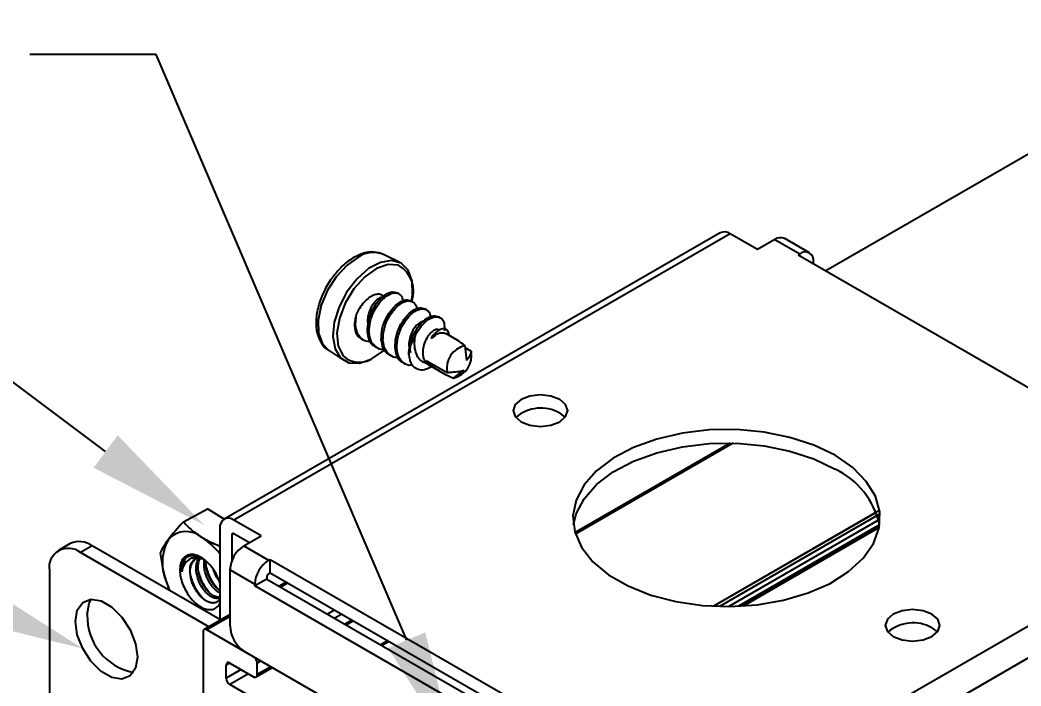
# Model space of a CAD drawing. Extents: x 0 to 10.8, y -12.4 to 0.
# Drawn here: x 5.258 to 8.11, y -6.691 to -4.792 of the extents above; entities that cross this region are included whole.
import ezdxf
from ezdxf import colors
from ezdxf.entities.mleader import LeaderData, LeaderLine
from ezdxf.math import Vec2, Vec3

# ---------------------------------------------------------------- set-up
doc = ezdxf.new("R2010")
doc.units = 0
doc.header["$LTSCALE"] = 0.5
doc.header["$MEASUREMENT"] = 0
for name, color, linetype in [('FAB DWG', 221, 'CONTINUOUS'), ('Hardware', 242, 'CONTINUOUS'), ('Housing', 150, 'CONTINUOUS'), ('Mounting', 4, 'CONTINUOUS')]:
    doc.layers.add(name, color=color, linetype=linetype)
doc.styles.get("Standard").update_dxf_attribs({"font": 'arial.ttf'})

msp = doc.modelspace()

# ---------------------------------------------------------------- linework, layer by layer
at = {"layer": 'Hardware', "transparency": 16777216}
for p, q in [((6.3405, -5.4836), (6.294, -5.4605)), ((6.3373, -5.5728), (6.3325, -5.57)), ((6.3766, -5.5955), (6.3717, -5.5927)), ((6.4159, -5.6182), (6.411, -5.6153)), ((6.2135, -5.66), (6.2165, -5.6301)), ((6.4552, -5.6408), (6.4503, -5.638)), ((6.2135, -5.66), (6.2111, -5.6586)), ((6.2281, -5.6991), (6.2357, -5.7035)), ((6.2528, -5.6827), (6.248, -5.6799)), ((6.2921, -5.7054), (6.2872, -5.7026)), ((6.4317, -5.7003), (6.4292, -5.6989)), ((6.4358, -5.6898), (6.4317, -5.7003)), ((6.5072, -5.707), (6.4712, -5.6862)), ((6.2701, -5.7234), (6.275, -5.7262)), ((6.3314, -5.7281), (6.3265, -5.7253)), ((6.5249, -5.7204), (6.5301, -5.7625)), ((6.5255, -5.7256), (6.5438, -5.7361)), ((6.1364, -5.7334), (6.1797, -5.7622)), ((6.2644, -5.7555), (6.2965, -5.7331)), ((6.3094, -5.746), (6.3143, -5.7489)), ((6.3487, -5.7687), (6.3536, -5.7715)), ((6.4152, -5.7629), (6.4745, -5.7972)), ((6.4205, -5.774), (6.4174, -5.7717)), ((6.4205, -5.774), (6.4565, -5.7948)), ((6.4304, -5.7804), (6.431, -5.78)), ((6.4934, -5.8129), (6.5229, -5.7908))]:
    msp.add_line(p, q, dxfattribs=at)
at = {"layer": 'Hardware', "linetype": 'Continuous', "lineweight": 25, "transparency": 16777216}
for p, q in [((5.7236, -6.2232), (5.7921, -6.186)), ((5.8398, -6.2153), (5.7921, -6.186)), ((5.7781, -6.3285), (5.7815, -6.3297))]:
    msp.add_line(p, q, dxfattribs=at)
at = {"layer": 'Hardware', "transparency": 16777216, "flags": 128}
for points in [[(6.2229, -5.4673), (6.1898, -5.4905), (6.1593, -5.5232), (6.134, -5.5627), (6.1162, -5.6054), (6.1074, -5.6475), (6.1085, -5.6852), (6.1193, -5.7153), (6.1364, -5.7334)], [(6.3734, -5.5936), (6.3761, -5.5748), (6.3751, -5.5362), (6.364, -5.5056), (6.344, -5.4855), (6.3168, -5.4777), (6.2849, -5.483), (6.251, -5.5009), (6.2181, -5.5298), (6.1893, -5.5671), (6.167, -5.6096), (6.1533, -5.6533), (6.1493, -5.6945), (6.1555, -5.7295), (6.1711, -5.7552), (6.195, -5.7693), (6.2249, -5.7705), (6.2582, -5.7588), (6.2582, -5.7588)], [(6.3372, -5.4917), (6.3363, -5.4914), (6.3068, -5.4892), (6.2737, -5.5006), (6.24, -5.5244), (6.2093, -5.5585), (6.1843, -5.5993), (6.1677, -5.6429), (6.161, -5.6851), (6.1648, -5.7217), (6.1789, -5.7492), (6.1891, -5.7584)]]:
    msp.add_lwpolyline(points, dxfattribs=at)
at = {"layer": 'Hardware', "linetype": 'Continuous', "lineweight": 25, "transparency": 16777216, "flags": 128}
msp.add_lwpolyline([(5.8276, -6.3981), (5.8274, -6.3976), (5.8258, -6.3926), (5.824, -6.3877), (5.8219, -6.3827), (5.8197, -6.3778), (5.8173, -6.373), (5.8147, -6.3682), (5.8119, -6.3636), (5.809, -6.359), (5.8059, -6.3547), (5.8027, -6.3505), (5.7993, -6.3464), (5.7959, -6.3426), (5.7924, -6.3389), (5.7888, -6.3355), (5.7851, -6.3324), (5.7814, -6.3294), (5.7777, -6.3268), (5.7739, -6.3244), (5.7701, -6.3223), (5.7664, -6.3205), (5.7626, -6.319), (5.7589, -6.3178), (5.7553, -6.3169), (5.7517, -6.3163), (5.7482, -6.316), (5.7449, -6.3161), (5.7416, -6.3165), (5.7385, -6.3171), (5.7355, -6.3181), (5.7326, -6.3194), (5.7299, -6.321), (5.7274, -6.3229), (5.7251, -6.3251), (5.7229, -6.3276), (5.721, -6.3303), (5.7193, -6.3333), (5.7178, -6.3366), (5.7165, -6.3401), (5.7154, -6.3438), (5.7146, -6.3477), (5.714, -6.3518), (5.7136, -6.356), (5.7135, -6.3605), (5.7136, -6.365), (5.714, -6.3697), (5.7146, -6.3745), (5.7154, -6.3793), (5.7165, -6.3843), (5.7178, -6.3892), (5.7193, -6.3942), (5.721, -6.3992), (5.723, -6.4042), (5.7251, -6.4091), (5.7275, -6.414), (5.73, -6.4188), (5.7327, -6.4235), (5.7355, -6.4281), (5.7385, -6.4325), (5.7417, -6.4368), (5.7449, -6.4409), (5.7483, -6.4449), (5.7518, -6.4486), (5.7554, -6.4521), (5.759, -6.4554), (5.7627, -6.4585), (5.7664, -6.4613), (5.7702, -6.4638), (5.774, -6.466), (5.7777, -6.468), (5.7815, -6.4696), (5.7852, -6.471), (5.7889, -6.472), (5.7925, -6.4728), (5.796, -6.4732), (5.7994, -6.4733), (5.8027, -6.4731), (5.8059, -6.4726), (5.809, -6.4717), (5.8119, -6.4706), (5.8147, -6.4691), (5.8173, -6.4674), (5.8197, -6.4653), (5.822, -6.463), (5.824, -6.4604), (5.8258, -6.4575), (5.8275, -6.4544), (5.8276, -6.4542)], dxfattribs=at)
at = {"layer": 'Hardware', "transparency": 16777216}
for centre, radius, start, end in [((6.2647, -5.5298), 0.0752, 67.1137, 123.7615), ((6.2913, -5.5666), 0.0879, 341.6032, 58.4931), ((6.3158, -5.6636), 0.1048, 161.3609, 177.2899), ((6.2711, -5.6621), 0.0601, 176.7298, 200.119), ((6.4882, -5.7563), 0.1228, 147.697, 175.5951), ((6.5166, -5.7551), 0.1039, 141.0211, 147.2248), ((6.4607, -5.7193), 0.0346, 72.3847, 146.7563), ((6.5413, -5.7861), 0.0677, 104.0175, 189.4153), ((6.2245, -5.698), 0.07, 239.6053, 304.7162), ((6.477, -5.7472), 0.0677, 284.0175, 9.4153)]:
    msp.add_arc(centre, radius, start, end, dxfattribs=at)
at = {"layer": 'Hardware', "linetype": 'Continuous', "lineweight": 25, "transparency": 16777216}
for centre, radius, start, end in [((5.8064, -6.3403), 0.1427, 151.9203, 205.0456), ((5.7315, -6.3194), 0.0688, 49.3507, 137.83), ((5.642, -6.4654), 0.2395, 39.2015, 55.867), ((5.7666, -6.3584), 0.0487, 135.2844, 188.717), ((5.904, -6.324), 0.2395, 198.6839, 203.1819)]:
    msp.add_arc(centre, radius, start, end, dxfattribs=at)
at = {"layer": 'Hardware', "transparency": 16777216}
for major_axis, ratio, start_param, end_param in [((-0.048, 0.0749), 0.377922, 5.323338, 5.652645), ((0.1242, -0.0437), 0.343522, 3.684937, 4.541794)]:
    msp.add_ellipse((6.5292, -5.7783), major_axis=major_axis, ratio=ratio, start_param=start_param, end_param=end_param, dxfattribs=at)
for points, knots in [([(6.2925, -5.4603), (6.2841, -5.4573), (6.2666, -5.4512), (6.2362, -5.4557), (6.2049, -5.4704), (6.1818, -5.4866), (6.1712, -5.4992), (6.1698, -5.5008)], [0, 0, 0, 0, 0.219616, 0.4544, 0.701927, 0.960904, 1, 1, 1, 1]), ([(6.1698, -5.5008), (6.1616, -5.5098), (6.1437, -5.5292), (6.1223, -5.5665), (6.1068, -5.6075), (6.1001, -5.6483), (6.1028, -5.6848), (6.1152, -5.713), (6.1279, -5.73), (6.1373, -5.7336), (6.1382, -5.7339)], [0, 0, 0, 0, 0.125986, 0.273887, 0.42217, 0.571573, 0.723139, 0.858463, 0.987104, 1, 1, 1, 1]), ([(6.2974, -5.5864), (6.2957, -5.5834), (6.2919, -5.5768), (6.2812, -5.5732), (6.2678, -5.5748), (6.2529, -5.5825), (6.238, -5.5963), (6.2253, -5.6127), (6.2191, -5.6249), (6.2165, -5.6301)], [0, 0, 0, 0, 0.116883, 0.259486, 0.403055, 0.553137, 0.705057, 0.874097, 1, 1, 1, 1]), ([(6.2974, -5.5864), (6.2969, -5.586), (6.2944, -5.5836), (6.2873, -5.5823), (6.276, -5.5879), (6.2645, -5.6), (6.2543, -5.6171), (6.2488, -5.6366), (6.2471, -5.6522), (6.2493, -5.659), (6.2498, -5.6605)], [0, 0, 0, 0, 0.0356, 0.185566, 0.340626, 0.495686, 0.645652, 0.802149, 0.954417, 1, 1, 1, 1]), ([(6.248, -5.6799), (6.2484, -5.6701), (6.2492, -5.6503), (6.2607, -5.619), (6.2782, -5.5924), (6.2985, -5.5737), (6.3183, -5.5651), (6.3278, -5.5688), (6.3322, -5.5705)], [0, 0, 0, 0, 0.168472, 0.341452, 0.507466, 0.678916, 0.850367, 1, 1, 1, 1]), ([(6.2528, -5.6827), (6.2532, -5.6729), (6.254, -5.6531), (6.2656, -5.6218), (6.2831, -5.5952), (6.3035, -5.5764), (6.3236, -5.5681), (6.3396, -5.5723), (6.3482, -5.5819), (6.3483, -5.5918), (6.3483, -5.5938)], [0, 0, 0, 0, 0.136592, 0.276838, 0.411437, 0.550444, 0.68945, 0.824049, 0.964295, 1, 1, 1, 1]), ([(6.2872, -5.7026), (6.2876, -5.6928), (6.2884, -5.673), (6.3, -5.6417), (6.3175, -5.615), (6.3378, -5.5964), (6.3576, -5.5878), (6.3671, -5.5914), (6.3715, -5.5931)], [0, 0, 0, 0, 0.168472, 0.341452, 0.507466, 0.678916, 0.850367, 1, 1, 1, 1]), ([(6.2921, -5.7054), (6.2925, -5.6956), (6.2933, -5.6758), (6.3049, -5.6445), (6.3224, -5.6179), (6.3427, -5.599), (6.3629, -5.5908), (6.3789, -5.595), (6.3875, -5.6046), (6.3876, -5.6144), (6.3876, -5.6164)], [0, 0, 0, 0, 0.136592, 0.276838, 0.411437, 0.550444, 0.68945, 0.824049, 0.964295, 1, 1, 1, 1]), ([(6.3265, -5.7253), (6.3269, -5.7155), (6.3277, -5.6956), (6.3393, -5.6644), (6.3568, -5.6377), (6.3771, -5.619), (6.3969, -5.6105), (6.4064, -5.6141), (6.4108, -5.6158)], [0, 0, 0, 0, 0.168472, 0.341452, 0.507466, 0.678916, 0.850367, 1, 1, 1, 1]), ([(6.3314, -5.7281), (6.3318, -5.7183), (6.3326, -5.6985), (6.3441, -5.6672), (6.3617, -5.6406), (6.382, -5.6217), (6.4021, -5.6135), (6.4182, -5.6177), (6.4267, -5.6272), (6.4269, -5.6371), (6.4269, -5.6391)], [0, 0, 0, 0, 0.136592, 0.276838, 0.411437, 0.550444, 0.68945, 0.824049, 0.964295, 1, 1, 1, 1]), ([(6.3658, -5.7469), (6.3663, -5.7372), (6.3672, -5.7177), (6.3787, -5.6869), (6.3961, -5.6604), (6.4164, -5.6417), (6.4361, -5.6331), (6.4457, -5.6368), (6.4501, -5.6385)], [0, 0, 0, 0, 0.166563, 0.337238, 0.504314, 0.676862, 0.849409, 1, 1, 1, 1]), ([(6.3844, -5.6907), (6.3845, -5.6905), (6.3892, -5.6811), (6.401, -5.6632), (6.4213, -5.6444), (6.4413, -5.6363), (6.4578, -5.6401), (6.4677, -5.6541), (6.4672, -5.6703), (6.4669, -5.6783)], [0, 0, 0, 0, 0.002261, 0.16523, 0.333536, 0.501842, 0.664811, 0.834618, 1, 1, 1, 1]), ([(6.2564, -5.708), (6.2556, -5.7082), (6.2468, -5.7102), (6.233, -5.7033), (6.2175, -5.6871), (6.2149, -5.669), (6.2135, -5.66)], [0, 0, 0, 0, 0.029886, 0.347251, 0.677934, 1, 1, 1, 1]), ([(6.4129, -5.653), (6.4104, -5.6521), (6.4051, -5.6502), (6.3938, -5.656), (6.3823, -5.6681), (6.3722, -5.6851), (6.3665, -5.7048), (6.3652, -5.7245), (6.369, -5.7347), (6.3709, -5.7398)], [0, 0, 0, 0, 0.127966, 0.274763, 0.421561, 0.563535, 0.711692, 0.855846, 1, 1, 1, 1]), ([(6.4522, -5.6757), (6.4497, -5.6748), (6.4444, -5.6728), (6.4331, -5.6787), (6.4216, -5.6908), (6.4115, -5.7078), (6.4057, -5.7275), (6.4048, -5.7461), (6.4085, -5.7618), (6.4144, -5.7683), (6.4174, -5.7717)], [0, 0, 0, 0, 0.11485, 0.246601, 0.378351, 0.505774, 0.638745, 0.768123, 0.882159, 1, 1, 1, 1]), ([(6.481, -5.6919), (6.4809, -5.6909), (6.4806, -5.6851), (6.4769, -5.6777), (6.4694, -5.6719), (6.4591, -5.6721), (6.4473, -5.6779), (6.4396, -5.6858), (6.4358, -5.6898)], [0, 0, 0, 0, 0.040651, 0.227492, 0.417053, 0.611297, 0.809848, 1, 1, 1, 1]), ([(6.231, -5.7002), (6.2304, -5.7), (6.2228, -5.6979), (6.2185, -5.69), (6.2147, -5.6827)], [0, 0, 0, 0, 0.088127, 1, 1, 1, 1]), ([(6.2703, -5.7229), (6.2697, -5.7227), (6.2619, -5.7205), (6.2523, -5.7061), (6.2494, -5.6886), (6.248, -5.6799)], [0, 0, 0, 0, 0.045776, 0.529186, 1, 1, 1, 1]), ([(6.2956, -5.7307), (6.2949, -5.7309), (6.2861, -5.7328), (6.2723, -5.726), (6.2568, -5.7098), (6.2541, -5.6917), (6.2528, -5.6827)], [0, 0, 0, 0, 0.029886, 0.347251, 0.677934, 1, 1, 1, 1]), ([(6.3096, -5.7455), (6.309, -5.7454), (6.3012, -5.7432), (6.2915, -5.7288), (6.2887, -5.7112), (6.2872, -5.7026)], [0, 0, 0, 0, 0.045776, 0.529186, 1, 1, 1, 1]), ([(6.4174, -5.7717), (6.4122, -5.7699), (6.4018, -5.7662), (6.3901, -5.7529), (6.3835, -5.7339), (6.3811, -5.7119), (6.3834, -5.6973), (6.3844, -5.6907)], [0, 0, 0, 0, 0.1819926, 0.3641182, 0.5877523, 0.8147002, 1, 1, 1, 1]), ([(6.3349, -5.7534), (6.3342, -5.7536), (6.3254, -5.7555), (6.3115, -5.7487), (6.2961, -5.7325), (6.2934, -5.7143), (6.2921, -5.7054)], [0, 0, 0, 0, 0.029886, 0.347251, 0.677934, 1, 1, 1, 1]), ([(6.3489, -5.7682), (6.3482, -5.768), (6.3405, -5.7659), (6.3308, -5.7515), (6.3279, -5.7339), (6.3265, -5.7253)], [0, 0, 0, 0, 0.045776, 0.529186, 1, 1, 1, 1]), ([(6.3765, -5.7756), (6.375, -5.776), (6.3654, -5.7782), (6.3508, -5.7714), (6.3354, -5.7551), (6.3327, -5.737), (6.3314, -5.7281)], [0, 0, 0, 0, 0.058668, 0.366617, 0.687489, 1, 1, 1, 1]), ([(6.3658, -5.7469), (6.3668, -5.754), (6.3689, -5.7683), (6.3802, -5.7828), (6.3958, -5.7898), (6.4133, -5.789), (6.4251, -5.7826), (6.4302, -5.7799)], [0, 0, 0, 0, 0.2115965, 0.4230157, 0.6337118, 0.8447823, 1, 1, 1, 1]), ([(6.5438, -5.7361), (6.5435, -5.737), (6.5408, -5.7443), (6.5385, -5.7536), (6.5315, -5.761), (6.5301, -5.7625)], [0, 0, 0, 0, 0.092881, 0.810767, 1, 1, 1, 1]), ([(6.4745, -5.7972), (6.4772, -5.797), (6.4871, -5.7961), (6.5027, -5.7946), (6.5165, -5.7929), (6.5223, -5.791), (6.5229, -5.7908)], [0, 0, 0, 0, 0.164053, 0.59805, 0.957145, 1, 1, 1, 1])]:
    msp.add_open_spline(points, degree=3, knots=knots, dxfattribs=at)
at = {"layer": 'Hardware', "linetype": 'Continuous', "lineweight": 25, "transparency": 16777216}
for points in [[(5.7236, -6.2232), (5.7066, -6.2411), (5.6918, -6.258), (5.6805, -6.2731)], [(5.6574, -6.3122), (5.661, -6.3427), (5.667, -6.3724), (5.6771, -6.4007)], [(5.6771, -6.4007), (5.6793, -6.4067), (5.6816, -6.4126), (5.684, -6.4184)]]:
    msp.add_open_spline(points, degree=3, dxfattribs=at)
for points, knots in [([(5.7236, -6.2232), (5.7308, -6.2311), (5.7387, -6.2389), (5.7561, -6.2536), (5.7657, -6.2606), (5.7764, -6.2671)], [0, 0, 0, 0, 0.5, 0.5, 1, 1, 1, 1]), ([(5.6805, -6.2731), (5.6749, -6.2807), (5.6702, -6.2877), (5.6627, -6.3007), (5.6598, -6.3066), (5.6574, -6.3122)], [0, 0, 0, 0, 0.5, 0.5, 1, 1, 1, 1]), ([(5.7764, -6.2671), (5.787, -6.2737), (5.7987, -6.2797), (5.8164, -6.2876), (5.8219, -6.29), (5.8276, -6.2922)], [0, 0, 0, 0, 0.5, 0.5, 0.7220515, 0.7220515, 0.7220515, 0.7220515]), ([(5.7363, -6.3217), (5.7358, -6.322), (5.7336, -6.3234), (5.7304, -6.3267), (5.7266, -6.3315), (5.7236, -6.3373), (5.7212, -6.3437), (5.7195, -6.3507), (5.7186, -6.358), (5.7185, -6.3632), (5.7185, -6.3658)], [0, 0, 0, 0, 0.0434084, 0.1803388, 0.3185986, 0.4573072, 0.595567, 0.7324974, 0.8672684, 1, 1, 1, 1]), ([(5.7781, -6.3285), (5.7743, -6.3272), (5.7707, -6.3262), (5.7636, -6.325), (5.7601, -6.3248), (5.7534, -6.3253), (5.7502, -6.3259), (5.7442, -6.3279), (5.7413, -6.3293), (5.7334, -6.3345), (5.7288, -6.3393), (5.7221, -6.3511), (5.7198, -6.3582), (5.7185, -6.3658)], [0, 0, 0, 0, 0.125, 0.125, 0.25, 0.25, 0.375, 0.375, 0.5, 0.5, 0.75, 0.75, 1, 1, 1, 1]), ([(5.732, -6.3242), (5.7333, -6.3234), (5.7357, -6.3218), (5.7396, -6.3202), (5.7438, -6.319), (5.7482, -6.3185), (5.7528, -6.3185), (5.7575, -6.319), (5.7622, -6.32), (5.7671, -6.3216), (5.7717, -6.3235), (5.7747, -6.3251), (5.776, -6.3258)], [0, 0, 0, 0, 0.106599, 0.208029, 0.310202, 0.414735, 0.520088, 0.618673, 0.717945, 0.819385, 0.921574, 1, 1, 1, 1]), ([(5.7432, -6.3725), (5.742, -6.3648), (5.7419, -6.3576), (5.7441, -6.345), (5.7463, -6.3396), (5.7511, -6.3335), (5.753, -6.3318), (5.7571, -6.3291), (5.7594, -6.3281), (5.7642, -6.3269), (5.7669, -6.3267), (5.7723, -6.327), (5.7751, -6.3276), (5.7781, -6.3285)], [0, 0, 0, 0, 0.25, 0.25, 0.5, 0.5, 0.625, 0.625, 0.75, 0.75, 0.875, 0.875, 1, 1, 1, 1]), ([(5.7432, -6.3725), (5.7431, -6.3701), (5.7427, -6.3653), (5.743, -6.3583), (5.744, -6.3515), (5.7458, -6.3452), (5.7484, -6.3394), (5.7517, -6.3345), (5.7552, -6.3308), (5.7577, -6.3292), (5.7588, -6.3285)], [0, 0, 0, 0, 0.123595, 0.245137, 0.375808, 0.508773, 0.642917, 0.77706, 0.910025, 1, 1, 1, 1]), ([(5.8276, -6.4391), (5.8264, -6.4398), (5.8237, -6.4407), (5.8193, -6.4413), (5.8143, -6.4409), (5.809, -6.4394), (5.8036, -6.4369), (5.7982, -6.4335), (5.7928, -6.4292), (5.7875, -6.424), (5.7823, -6.418), (5.7775, -6.4114), (5.7732, -6.4042), (5.7693, -6.3967), (5.766, -6.3889), (5.7633, -6.3808), (5.7613, -6.3726), (5.76, -6.3645), (5.7595, -6.3567), (5.7598, -6.3493), (5.7608, -6.3424), (5.7626, -6.3361), (5.7649, -6.3308), (5.7669, -6.328), (5.7677, -6.3268)], [0.0287059, 0.0287059, 0.0287059, 0.0287059, 0.0695867, 0.114547, 0.1599057, 0.2052644, 0.2502247, 0.2944091, 0.3385936, 0.3835539, 0.4289126, 0.4742713, 0.5192316, 0.5634161, 0.6076005, 0.6525608, 0.6979195, 0.7432782, 0.7882385, 0.832423, 0.8766074, 0.9215678, 0.9669265, 1, 1, 1, 1]), ([(5.8276, -6.4379), (5.8267, -6.4381), (5.8242, -6.4382), (5.8199, -6.4378), (5.8146, -6.4363), (5.8093, -6.4339), (5.8038, -6.4305), (5.7984, -6.4262), (5.7931, -6.421), (5.7879, -6.415), (5.7831, -6.4083), (5.7788, -6.4012), (5.7749, -6.3935), (5.7715, -6.3855), (5.7687, -6.3772), (5.7667, -6.3687), (5.7656, -6.3606), (5.7652, -6.3531), (5.7654, -6.3461), (5.7664, -6.3394), (5.7683, -6.3331), (5.7699, -6.3289), (5.7711, -6.3271), (5.7712, -6.327)], [0.0276211, 0.0276211, 0.0276211, 0.0276211, 0.0565023, 0.1065114, 0.1565204, 0.2060903, 0.2548047, 0.3035191, 0.353089, 0.4030981, 0.4531071, 0.502677, 0.5513914, 0.6018086, 0.6531264, 0.7048821, 0.7565885, 0.8026651, 0.8479763, 0.8966907, 0.9462606, 0.9962696, 1, 1, 1, 1]), ([(5.8276, -6.4254), (5.8271, -6.4251), (5.8247, -6.4239), (5.8206, -6.4213), (5.8152, -6.417), (5.8099, -6.4119), (5.8048, -6.4059), (5.7999, -6.3992), (5.7956, -6.392), (5.7917, -6.3845), (5.7884, -6.3767), (5.7857, -6.3686), (5.7837, -6.3604), (5.7825, -6.3523), (5.782, -6.3445), (5.7822, -6.3374), (5.7829, -6.3331), (5.7833, -6.331)], [0.0586925, 0.0586925, 0.0586925, 0.0586925, 0.0774438, 0.1429333, 0.2084229, 0.2750624, 0.3422924, 0.4095223, 0.4761619, 0.5416514, 0.6071409, 0.6737805, 0.7410104, 0.8082404, 0.8748799, 0.9403695, 1, 1, 1, 1]), ([(5.8276, -6.4191), (5.8271, -6.4188), (5.8249, -6.4172), (5.8208, -6.414), (5.8155, -6.4088), (5.8104, -6.4028), (5.8056, -6.3961), (5.8012, -6.389), (5.7973, -6.3814), (5.7939, -6.3734), (5.7912, -6.365), (5.7892, -6.3565), (5.788, -6.3485), (5.7876, -6.3412), (5.7878, -6.3369), (5.7879, -6.3349)], [0.0644014, 0.0644014, 0.0644014, 0.0644014, 0.0829625, 0.1588636, 0.2360975, 0.3140158, 0.3919341, 0.469168, 0.5450692, 0.6236234, 0.7035808, 0.7842204, 0.8647832, 0.9365745, 1, 1, 1, 1]), ([(5.7887, -6.3522), (5.7889, -6.3532), (5.7897, -6.357), (5.7917, -6.3638), (5.7949, -6.3725), (5.7986, -6.3808), (5.8028, -6.3889), (5.8075, -6.3966), (5.8126, -6.404), (5.8175, -6.4101), (5.8207, -6.4134), (5.822, -6.4148)], [0, 0, 0, 0, 0.0416144, 0.1677736, 0.2927199, 0.4156957, 0.5386715, 0.6636177, 0.789777, 0.9163459, 1, 1, 1, 1]), ([(5.8249, -6.3904), (5.8241, -6.3892), (5.8216, -6.3859), (5.818, -6.3798), (5.8142, -6.3723), (5.8113, -6.3657), (5.8099, -6.3615), (5.8094, -6.3599)], [0, 0, 0, 0, 0.128688, 0.375202, 0.617462, 0.859722, 1, 1, 1, 1]), ([(5.8276, -6.4426), (5.8274, -6.4429), (5.8266, -6.4442), (5.825, -6.4464), (5.8226, -6.4489), (5.8199, -6.4509), (5.817, -6.4525), (5.8138, -6.4537), (5.8104, -6.4543), (5.8069, -6.4544), (5.8032, -6.4541), (5.7994, -6.4533), (5.7956, -6.452), (5.7916, -6.4502), (5.7877, -6.4481), (5.7837, -6.4455), (5.7798, -6.4425), (5.7759, -6.4391), (5.7722, -6.4354), (5.7686, -6.4314), (5.7651, -6.4271), (5.7618, -6.4225), (5.7587, -6.4177), (5.7558, -6.4128), (5.7532, -6.4076), (5.7508, -6.4024), (5.7487, -6.3971), (5.747, -6.3918), (5.7455, -6.3864), (5.7441, -6.3799), (5.7435, -6.3753), (5.7432, -6.3725)], [0.1260758, 0.1260758, 0.1260758, 0.1260758, 0.13439, 0.1657221, 0.1972782, 0.2292943, 0.2601856, 0.2915341, 0.323123, 0.3552006, 0.3854154, 0.4158453, 0.4466085, 0.4778285, 0.5077848, 0.5379508, 0.568448, 0.5994107, 0.6288886, 0.6585811, 0.6886063, 0.7190878, 0.7479923, 0.777099, 0.8066264, 0.8363721, 0.865111, 0.8940641, 0.923463, 0.9530912, 1, 1, 1, 1]), ([(5.7437, -6.3761), (5.7439, -6.3772), (5.7448, -6.3812), (5.7469, -6.3882), (5.75, -6.3968), (5.7537, -6.4051), (5.7579, -6.4132), (5.7626, -6.421), (5.7678, -6.4283), (5.7733, -6.4351), (5.7787, -6.441), (5.7823, -6.4442), (5.784, -6.4456)], [0, 0, 0, 0, 0.041926, 0.151287, 0.259597, 0.366199, 0.472801, 0.581112, 0.690473, 0.80019, 0.909552, 1, 1, 1, 1]), ([(5.7662, -6.3644), (5.7664, -6.3653), (5.7672, -6.3692), (5.7693, -6.376), (5.7724, -6.3846), (5.7761, -6.393), (5.7804, -6.401), (5.7851, -6.4088), (5.7902, -6.4162), (5.7951, -6.4223), (5.7983, -6.4256), (5.7996, -6.4269)], [0, 0, 0, 0, 0.041614, 0.167774, 0.29272, 0.415696, 0.538671, 0.663618, 0.789777, 0.916346, 1, 1, 1, 1])]:
    msp.add_open_spline(points, degree=3, knots=knots, dxfattribs=at)
at = {"layer": 'Housing', "linetype": 'Continuous', "lineweight": 25, "transparency": 16777216}
for p, q in [((8.5827, -4.9131), (7.5543, -5.5068)), ((7.2814, -5.9984), (6.8394, -6.2535)), ((7.2899, -5.9985), (6.8407, -6.2578)), ((7.6979, -6.196), (7.2345, -6.4635)), ((7.7063, -6.1907), (7.2354, -6.4626)), ((7.7011, -6.2049), (7.2519, -6.4642)), ((7.7072, -6.201), (7.2528, -6.4632)), ((7.7066, -6.2163), (7.2772, -6.4642)), ((7.7047, -6.2178), (7.2776, -6.4644)), ((7.707, -6.2322), (7.3063, -6.4636)), ((7.7071, -6.2318), (7.3073, -6.4626)), ((7.7068, -6.2337), (7.3088, -6.4635)), ((7.7059, -6.2338), (7.3098, -6.4624)), ((7.7058, -6.2392), (7.3184, -6.4629)), ((7.7057, -6.2389), (7.3196, -6.4618)), ((6.0161, -6.3951), (5.9963, -6.4065)), ((6.0205, -6.3977), (6.0007, -6.409)), ((6.1534, -6.4744), (6.1337, -6.4858)), ((5.8562, -6.4874), (5.7826, -6.5299)), ((5.8562, -6.4925), (5.7901, -6.5306)), ((6.1746, -6.4866), (6.1549, -6.498)), ((6.2029, -6.503), (6.1832, -6.5144)), ((5.9231, -6.6074), (5.7901, -6.5306)), ((6.1876, -6.5169), (6.2073, -6.5055)), ((5.7795, -6.5367), (5.7795, -6.7901)), ((6.3051, -6.562), (6.2854, -6.5734)), ((6.3095, -6.5645), (6.2898, -6.5759)), ((5.8559, -6.6257), (5.8453, -6.6319)), ((5.8453, -6.6686), (5.8453, -6.6319)), ((5.8877, -6.6441), (5.8453, -6.6686)), ((5.8559, -6.6257), (5.9231, -6.6645)), ((5.9306, -6.6653), (5.977, -6.6385)), ((5.9443, -6.6196), (5.9337, -6.6257)), ((5.9337, -6.6584), (5.9337, -6.6257)), ((5.9726, -6.6359), (5.9337, -6.6584)), ((5.9089, -6.6564), (5.8559, -6.687)), ((6.0077, -6.7746), (5.8559, -6.687))]:
    msp.add_line(p, q, dxfattribs=at)
for centre, radius, start, end in [((5.786, -6.5357), 0.00655, 50.7944, 189.2154), ((5.9106, -6.6268), 0.0231, 2.6062, 57.3941), ((5.8518, -6.6308), 0.00655, 50.7945, 189.2162), ((5.8683, -6.6676), 0.0231, 182.6043, 237.3957), ((5.9272, -6.6594), 0.00655, 230.7981, 9.2127)]:
    msp.add_arc(centre, radius, start, end, dxfattribs=at)
at = {"layer": 'Mounting', "linetype": 'Continuous', "lineweight": 25, "transparency": 16777216}
for p, q in [((7.2533, -5.3986), (5.8391, -6.215)), ((7.2812, -5.4014), (5.867, -6.2178)), ((7.3593, -5.4465), (7.2812, -5.4014)), ((7.4088, -5.4179), (7.3593, -5.4465)), ((7.4088, -5.4179), (7.4795, -5.4587)), ((7.5074, -5.456), (7.4367, -5.4151)), ((7.4795, -5.4587), (7.4753, -5.4611)), ((7.4753, -5.4611), (8.5713, -6.0939)), ((7.4795, -5.4636), (7.4795, -5.4587)), ((7.5147, -5.4839), (7.5189, -5.4815)), ((7.5189, -5.4864), (7.5189, -5.4815)), ((6.7957, -5.9129), (6.8109, -5.9252)), ((5.9451, -6.2629), (5.867, -6.2178)), ((8.6748, -6.2059), (7.2606, -7.0223)), ((5.8276, -6.2406), (5.8276, -6.5039)), ((5.867, -6.2568), (5.8614, -6.2601)), ((5.8614, -6.2601), (5.8614, -6.3342)), ((5.9113, -6.2824), (5.867, -6.2568)), ((5.8956, -6.2914), (5.9451, -6.2629)), ((8.7143, -6.2742), (7.3, -7.0906)), ((5.4011, -6.2849), (5.3673, -6.3044)), ((5.4636, -6.2911), (5.4298, -6.3106)), ((5.8276, -6.5012), (5.4636, -6.2911)), ((5.8956, -6.2914), (5.9663, -6.3322)), ((5.7961, -6.5221), (5.4298, -6.3106)), ((5.9663, -6.3322), (5.9705, -6.3298)), ((5.9705, -6.3298), (7.0666, -6.9625)), ((5.9705, -6.3688), (5.9705, -6.3298)), ((5.8562, -6.5198), (5.8562, -6.3598)), ((5.8562, -6.3598), (5.9269, -6.4006)), ((5.3414, -6.3617), (5.3414, -7.043)), ((5.9607, -6.3859), (5.9269, -6.4054)), ((5.9607, -6.3811), (5.9607, -6.3859)), ((5.9607, -6.3859), (7.03, -7.0032)), ((5.9705, -6.3688), (5.9663, -6.3713)), ((7.0398, -6.9861), (5.9705, -6.3688)), ((5.9269, -6.4054), (5.9269, -6.4006)), ((7.0229, -7.0381), (5.9269, -6.4054)), ((7.8564, -6.5252), (7.8709, -6.5368)), ((7.0512, -7.2586), (5.8986, -6.5932))]:
    msp.add_line(p, q, dxfattribs=at)
at = {"layer": 'Mounting', "linetype": 'Continuous', "lineweight": 25, "transparency": 16777216, "flags": 128}
for points in [[(6.7957, -5.8738), (6.7704, -5.8641), (6.7406, -5.8607), (6.7107, -5.8641), (6.6854, -5.8738), (6.6685, -5.8885), (6.6626, -5.9057), (6.6685, -5.9229), (6.6854, -5.9375), (6.7107, -5.9473), (6.7406, -5.9507), (6.7704, -5.9473), (6.7957, -5.9375), (6.8126, -5.9229), (6.8186, -5.9057), (6.8126, -5.8885), (6.7957, -5.8738)], [(7.5803, -6.0332), (7.5201, -6.0042), (7.4518, -5.9819), (7.3778, -5.9669), (7.3003, -5.9598), (7.2219, -5.9609), (7.1451, -5.9699), (7.0723, -5.9868), (7.0059, -6.0109), (6.948, -6.0414), (6.9005, -6.0775), (6.8649, -6.1178), (6.8423, -6.1612), (6.8335, -6.2062), (6.8388, -6.2513), (6.858, -6.2953), (6.8904, -6.3365), (6.9351, -6.3737), (6.9905, -6.4057), (7.055, -6.4315), (7.1264, -6.4502), (7.2025, -6.4613), (7.2807, -6.4643), (7.3587, -6.4593), (7.4338, -6.4462), (7.5037, -6.4257), (7.5661, -6.3983), (7.619, -6.3648), (7.6607, -6.3265), (7.6899, -6.2845), (7.7057, -6.2401), (7.7074, -6.1948), (7.6952, -6.1501), (7.6692, -6.1074), (7.6305, -6.068), (7.5803, -6.0332)], [(6.8347, -6.2314), (6.8423, -6.2002), (6.8649, -6.1568), (6.9005, -6.1165), (6.948, -6.0805), (7.0059, -6.0499), (7.0723, -6.0258), (7.1451, -6.009), (7.2219, -5.9999), (7.3003, -5.9989), (7.3778, -6.006), (7.4518, -6.0209), (7.5201, -6.0433), (7.5803, -6.0723)], [(5.4157, -6.5066), (5.421, -6.4748), (5.4364, -6.4529), (5.4599, -6.4437), (5.4887, -6.4483), (5.5194, -6.466), (5.5483, -6.4948), (5.5718, -6.5311), (5.5871, -6.5707), (5.5925, -6.6087), (5.5871, -6.6405), (5.5718, -6.6623), (5.5483, -6.6715), (5.5194, -6.667), (5.4887, -6.6493), (5.4599, -6.6205), (5.4364, -6.5842), (5.421, -6.5446), (5.4157, -6.5066)], [(5.4495, -6.4871), (5.4548, -6.4553), (5.4608, -6.4437)], [(7.8564, -6.4861), (7.8311, -6.4764), (7.8012, -6.473), (7.7714, -6.4764), (7.7461, -6.4861), (7.7292, -6.5008), (7.7232, -6.518), (7.7292, -6.5352), (7.7461, -6.5498), (7.7714, -6.5596), (7.8012, -6.563), (7.8311, -6.5596), (7.8564, -6.5498), (7.8733, -6.5352), (7.8792, -6.518), (7.8733, -6.5008), (7.8564, -6.4861)]]:
    msp.add_lwpolyline(points, dxfattribs=at)
at = {"layer": 'Mounting', "linetype": 'Continuous', "lineweight": 25, "transparency": 16777216}
for centre, radius, start, end in [((7.2649, -5.4242), 0.0281, 54.3817, 114.3076), ((7.4251, -5.4407), 0.0281, 65.6919, 125.6179), ((7.4949, -5.4776), 0.0244, 350.7857, 129.203), ((6.7418, -6.008), 0.1094, 60.4213, 130.8011), ((7.4812, -6.2813), 0.2313, 12.2769, 64.6308), ((5.8516, -6.2367), 0.0244, 50.7963, 189.2139), ((5.8648, -6.2595), 0.00349, 50.7961, 189.2146), ((5.3953, -6.3529), 0.0546, 50.7968, 189.2141), ((5.427, -6.3422), 0.0629, 54.3825, 114.307), ((5.9418, -6.3637), 0.0858, 122.6055, 177.3946), ((6.0125, -6.4045), 0.0858, 122.6055, 177.3946), ((5.973, -6.3816), 0.0123, 122.6065, 177.3947), ((5.6116, -6.4928), 0.1622, 177.9823, 259.1895), ((5.9483, -6.5156), 0.0922, 182.6055, 237.3945), ((7.8024, -6.6203), 0.1094, 60.4213, 130.8011)]:
    msp.add_arc(centre, radius, start, end, dxfattribs=at)

# ---------------------------------------------------------------- leaders
at = {"layer": 'FAB DWG', "transparency": 16777216}
ml = msp.add_multileader_mtext('Standard', dxfattribs=at)
ml.set_content('*BEND TABS DOWN', color=256)
ml.set_leader_properties()
ml.build(insert=Vec2(0, 0))
ml.multileader.update_dxf_attribs({"dogleg_length": 0.36, "arrow_head_size": 0.35})
ctx = ml.context
ctx.base_point, ctx.char_height, ctx.arrow_head_size, ctx.landing_gap_size, ctx.plane_origin = Vec3(2.6402, -4.8903), 0.188, 0.35, 0.09, Vec3(2.336, -0.822)
ctx.text_align_type = 2
notes = []
notes.append((ctx, [(0, (1, 1, 0), (5.6458, -4.8903), (-1, 0), 0.36, [(0, [(6.4971, -6.8824)], 0, [])])]))
ctx.mtext.insert, ctx.mtext.alignment, ctx.mtext.flow_direction = Vec3(5.1958, -4.7947), 3, 5
ml = msp.add_multileader_mtext('Standard', dxfattribs=at)
ml.set_content('#8-32 NUT X2\\PHW90730', color=256)
ml.set_leader_properties()
ml.build(insert=Vec2(0, 0))
ml.multileader.update_dxf_attribs({"dogleg_length": 0.36, "arrow_head_size": 0.35})
ctx = ml.context
ctx.base_point, ctx.char_height, ctx.arrow_head_size, ctx.landing_gap_size, ctx.plane_origin = Vec3(2.2183, -5.2142), 0.188, 0.35, 0.09, Vec3(11.9165, 4.4894)
ctx.text_align_type = 2
notes.append((ctx, [(0, (1, 1, 0), (4.4204, -5.2142), (-1, 0), 0.36, [(0, [(5.7822, -6.2318)], 0, [])])]))
ctx.mtext.insert, ctx.mtext.alignment, ctx.mtext.flow_direction = Vec3(3.9704, -5.1185), 3, 5
ml = msp.add_multileader_mtext('Standard', dxfattribs=at)
ml.set_content('BK00664\\P"CONNECTING BRACKET"', color=256)
ml.set_leader_properties()
ml.build(insert=Vec2(0, 0))
ml.multileader.update_dxf_attribs({"dogleg_length": 0.36, "arrow_head_size": 0.35})
ctx = ml.context
ctx.base_point, ctx.char_height, ctx.arrow_head_size, ctx.landing_gap_size, ctx.plane_origin = Vec3(0.3427, -6.0215), 0.188, 0.35, 0.09, Vec3(5.8852, 5.7538)
ctx.text_align_type = 2
notes.append((ctx, [(0, (1, 1, 0), (4.1237, -6.0215), (-1, 0), 0.36, [(0, [(5.4364, -6.5842)], 0, [])])]))
ctx.mtext.insert, ctx.mtext.alignment, ctx.mtext.flow_direction = Vec3(3.6737, -5.9259), 3, 5
for ctx, leaders in notes:
    for number, flags, end, landing, length, lines in leaders:
        leader = LeaderData()
        leader.index, (leader.has_last_leader_line, leader.has_dogleg_vector, leader.attachment_direction) = number, flags
        leader.last_leader_point, leader.dogleg_vector, leader.dogleg_length = Vec3(end), Vec3(landing), length
        for number, points, colour, breaks in lines:
            line = LeaderLine()
            line.index, line.vertices, line.color, line.breaks = number, Vec3.list(points), colors.encode_raw_color(colour), breaks
            leader.lines.append(line)
        ctx.leaders.append(leader)

doc.saveas('drawing.dxf')
